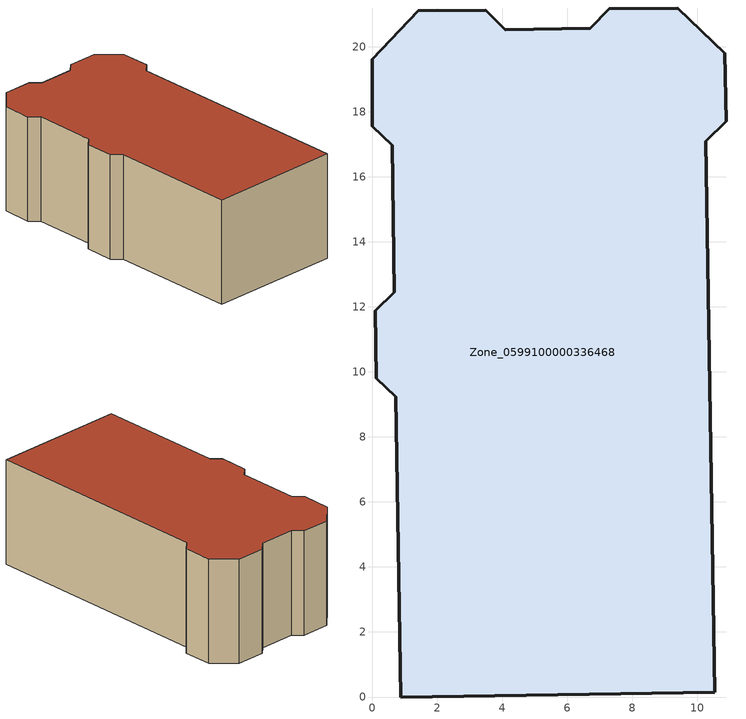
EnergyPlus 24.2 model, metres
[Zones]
Zone_0599100000336468
 floor ground (C_G): 9.4,21.19 10.84,19.79 10.9,17.71 10.27,17.09 10.54,0.15 0.88,0 0.73,9.23 0.13,9.81 0.1,11.88 0.69,12.45 0.62,16.97 0.01,17.55 0,19.62 1.42,21.11 3.49,21.12 4.09,20.52 6.71,20.56 7.3,21.17 z0
 wall outside (C_F): 10.84,19.79 9.4,21.19 7.3,21.17 6.71,20.56 4.09,20.52 3.49,21.12 1.42,21.11 0,19.62 0.01,17.55 0.62,16.97 0.69,12.45 0.1,11.88 0.13,9.81 0.73,9.23 0.88,0 10.54,0.15 10.27,17.09 10.9,17.71 10.84,19.79 z0:7.65
 roof outside (C_R): 10.54,0.15 10.27,17.09 10.9,17.71 10.84,19.79 9.4,21.19 7.3,21.17 6.71,20.56 4.09,20.52 3.49,21.12 1.42,21.11 0,19.62 0.01,17.55 0.62,16.97 0.69,12.45 0.1,11.88 0.13,9.81 0.73,9.23 0.88,0 z7.65
[BUILDING]
Pand.0599100000336468: North Axis=0; Terrain=City; Loads Convergence Tolerance Value=0.04; Temperature Convergence Tolerance Value=0.4; Solar Distribution=FullExterior; Maximum Number of Warmup Days=25; Minimum Number of Warmup Days=1
[Site:Location]
Rotterdam.The.Hague.AP_ZH_NLD Design_Conditions: Latitude=51.96; Longitude=4.45; Time Zone=1; Elevation=-4.5
[SITE:GROUNDTEMPERATURE:BUILDINGSURFACE]
18, 18, 18, 18, 18, 18, 18, 18, 18, 18, 18, 18
[MATERIAL] Thermal Absorptance=0.9; Solar Absorptance=0.7; Visible Absorptance=0.7
Name | Roughness | Thickness | Conductivity | Density | Specific Heat
G.D.1975-1991 | MediumSmooth | 0.15 | 0.288461 | 540 | 1210
F.D.1975-1991 | Rough | 0.3 | 0.230769 | 1920 | 840
R.D.1975-1991 | MediumRough | 0.2 | 0.153846 | 1500 | 1000
[CONSTRUCTION]
C_G: G.D.1975-1991
C_F: F.D.1975-1991
C_R: R.D.1975-1991
[ZONE]
Zone_0599100000336468: Type=1; Multiplier=1; Ceiling Height=Autocalculate; Volume=Autocalculate; Floor Area=autocalculate; Part of Total Floor Area=Yes
[ZONEINFILTRATION:DESIGNFLOWRATE]
Infil_Zone_0599100000336468: Zone or ZoneList or Space or SpaceList=Zone_0599100000336468; Schedule=AlwaysOn; Design Flow Rate Calculation Method=Flow/Area; Flow Rate per Floor Area=0.0042; Constant Term Coefficient=1; Temperature Term Coefficient=0; Velocity Term Coefficient=0; Velocity Squared Term Coefficient=0
[HVACTEMPLATE:ZONE:IDEALLOADSAIRSYSTEM]
Zone_0599100000336468: Maximum Heating Supply Air Temperature=50; Minimum Cooling Supply Air Temperature=13; Maximum Heating Supply Air Humidity Ratio=0.0156; Minimum Cooling Supply Air Humidity Ratio=0.0077; Heating Limit=NoLimit; Cooling Limit=NoLimit; Dehumidification Control Type=ConstantSensibleHeatRatio; Cooling Sensible Heat Ratio=0.7; Dehumidification Setpoint=60; Humidification Control Type=None; Humidification Setpoint=30; Outdoor Air Method=None; Outdoor Air Flow Rate per Person=0.00944; Outdoor Air Flow Rate per Zone Floor Area=0; Outdoor Air Flow Rate per Zone=0; Demand Controlled Ventilation Type=None; Outdoor Air Economizer Type=NoEconomizer; Heat Recovery Type=None; Sensible Heat Recovery Effectiveness=0.7; Latent Heat Recovery Effectiveness=0.65
[ZONECONTROL:THERMOSTAT]
ThermostatControl_Zone_0599100000336468: Zone or ZoneList=Zone_0599100000336468; Control Type Schedule=DualSetpointControlType; Control 1=Thermostat_Zone_0599100000336468; Temperature Difference Between Cutout And Setpoint=0
[THERMOSTATSETPOINT:DUALSETPOINT]
Thermostat_Zone_0599100000336468: Heating Setpoint Temperature Schedule=HeatingSetpoint_Zone_0599100000336468; Cooling Setpoint Temperature Schedule=CoolingSetpoint_Zone_0599100000336468
[SCHEDULE:COMPACT]
HeatingSetpoint_Zone_0599100000336468: Through: 12/31, For: AllDays, Until: 24:00, 21
CoolingSetpoint_Zone_0599100000336468: Through: 12/31, For: AllDays, Until: 24:00, 24
DualSetpointControlType: Through: 12/31, For: AllDays, Until: 24:00, 4
AlwaysOn: Through: 12/31, For: AllDays, Until: 24:00, 1
